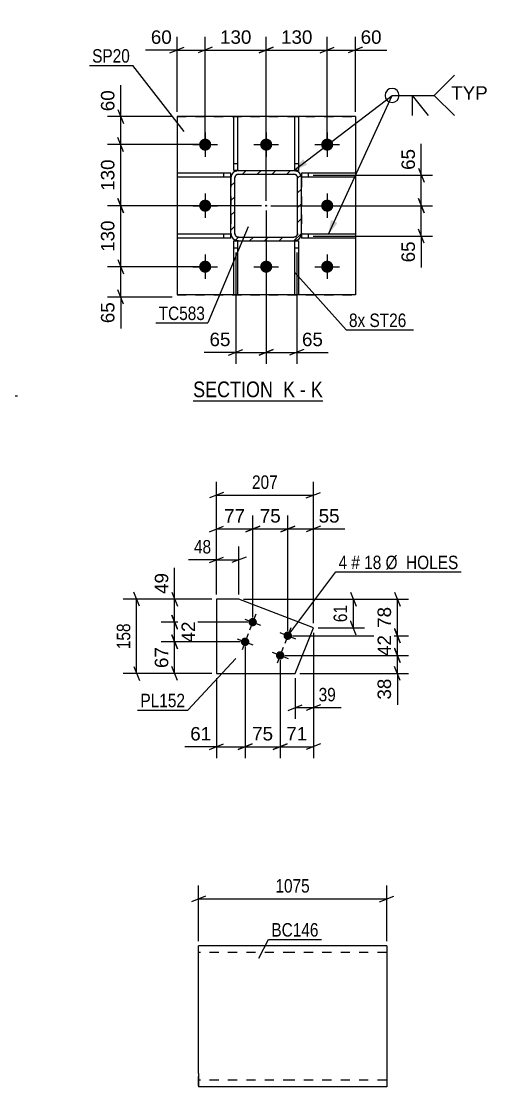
# Model space of a CAD drawing. Header units: millimetres. Extents: x 0 to 841, y 0 to 594.
# Drawn here: x 458.5 to 557.8, y 237.2 to 464.1 of the extents above; entities that cross this region are included whole.
import ezdxf

# ---------------------------------------------------------------- set-up
doc = ezdxf.new("R2010")
doc.units = ezdxf.units.MM
doc.linetypes.add('DXK_LINE_DOT2', pattern=[3.9198, 1.9599, -1.9599])
doc.linetypes.add('DXK_LINE_DOT3', pattern=[5.9187, 2.979, -0.9799, 0.9799, -0.9799])
doc.styles.add('Arial', font='arial.ttf', dxfattribs={"height": 0.2})
doc.styles.add('Arial Narrow', font='ARIALN.TTF', dxfattribs={"height": 0.2})

# ---------------------------------------------------------------- blocks, each defined once
blk = doc.blocks.new('Unknown-284856302-21 - 29189')
at = {"color": 6, "linetype": 'Continuous'}
blk.add_line((495.07, 383.32), (522.72, 383.32), dxfattribs=at)
at = {"color": 0, "linetype": 'Continuous'}
blk.add_wipeout([(513.18, 384.07), (513.18, 387.57), (495.07, 387.57), (495.07, 384.07)], dxfattribs=at)
at = {"color": 7, "linetype": 'Continuous', "style": 'Arial Narrow'}
blk.add_text('SECTION ', height=3.34, dxfattribs=at).set_placement((495.07, 384.07))
at = {"color": 0, "linetype": 'Continuous'}
blk.add_wipeout([(516.79, 384.07), (516.79, 387.57), (514.23, 387.57), (514.23, 384.07)], dxfattribs=at)
blk.add_wipeout([(519.11, 384.07), (519.11, 387.57), (517.84, 387.57), (517.84, 384.07)], dxfattribs=at)
at = {"color": 7, "linetype": 'Continuous', "style": 'Arial Narrow'}
for s, p in [('K', (514.23, 384.07)), ('-', (517.84, 384.07))]:
    blk.add_text(s, height=3.34, dxfattribs=at).set_placement(p)
at = {"color": 0, "linetype": 'Continuous'}
blk.add_wipeout([(522.72, 384.07), (522.72, 387.57), (520.16, 387.57), (520.16, 384.07)], dxfattribs=at)
at = {"color": 7, "linetype": 'Continuous', "style": 'Arial Narrow'}
blk.add_text('K', height=3.34, dxfattribs=at).set_placement((520.16, 384.07))
blk = doc.blocks.new('Part-284856302-29275 - 29189')
at = {"color": 2, "linetype": 'Continuous'}
for p, q in [((529.64, 418.77), (518.14, 418.77)), ((518.14, 418.77), (518.14, 417.97)), ((529.64, 417.97), (518.14, 417.97)), ((529.64, 418.77), (529.64, 417.97))]:
    blk.add_line(p, q, dxfattribs=at)
at = {"color": 7, "linetype": 'DXK_LINE_DOT2'}
blk.add_line((519.64, 417.97), (519.64, 418.77), dxfattribs=at)
blk = doc.blocks.new('Part-284856302-29272 - 29189')
at = {"color": 2, "linetype": 'Continuous'}
for p, q in [((503.74, 405.87), (503.74, 417.37)), ((503.74, 417.37), (504.54, 417.37)), ((504.54, 417.37), (504.54, 405.87)), ((504.54, 405.87), (503.74, 405.87))]:
    blk.add_line(p, q, dxfattribs=at)
at = {"color": 7, "linetype": 'DXK_LINE_DOT2'}
blk.add_line((503.74, 415.87), (504.54, 415.87), dxfattribs=at)
blk = doc.blocks.new('Part-284856302-29224 - 29189')
at = {"color": 2, "linetype": 'Continuous'}
for p, q in [((529.64, 443.87), (491.64, 443.87)), ((491.64, 443.87), (491.64, 405.87)), ((529.64, 443.87), (529.64, 405.87)), ((529.64, 405.87), (491.64, 405.87))]:
    blk.add_line(p, q, dxfattribs=at)
at = {"color": 7, "linetype": 'DXK_LINE_DOT2'}
for p, q in [((491.64, 443.87), (529.64, 443.87)), ((491.64, 405.87), (529.64, 405.87))]:
    blk.add_line(p, q, dxfattribs=at)
blk = doc.blocks.new('Part-284856302-29192 - 29189')
at = {"linetype": 'Continuous'}
h = blk.add_hatch(dxfattribs=at)
h.set_pattern_fill('', scale=0.7, style=0, pattern_type=0)
h.set_pattern_definition([(45, (516.5434, 417.3674), (-1.57154, 1.57154), [])])
h.paths.add_polyline_path([(504.74, 417.37), (516.54, 417.37), (517.16, 417.49), (517.67, 417.84), (518.02, 418.36), (518.14, 418.97), (518.14, 430.77), (518.02, 431.38), (517.67, 431.9), (517.16, 432.25), (516.54, 432.37), (504.74, 432.37), (504.13, 432.25), (503.61, 431.9), (503.27, 431.38), (503.14, 430.77), (503.14, 418.97), (503.27, 418.36), (503.61, 417.84), (504.13, 417.49)])
h.paths.add_polyline_path([(504, 418.66), (503.94, 418.97), (503.94, 430.77), (504, 431.07), (504.18, 431.33), (504.44, 431.51), (504.74, 431.57), (516.54, 431.57), (516.85, 431.51), (517.11, 431.33), (517.28, 431.07), (517.34, 430.77), (517.34, 418.97), (517.28, 418.66), (517.11, 418.4), (516.85, 418.23), (516.54, 418.17), (504.74, 418.17), (504.44, 418.23), (504.18, 418.4)])
blk.add_hatch(color=246, dxfattribs=at).paths.add_polyline_path([(510.64, 424.77, -1), (510.64, 424.97, -1)])
at = {"color": 7, "linetype": 'DXK_LINE_DOT2'}
for p, q in [((503.14, 430.77), (503.27, 431.38)), ((504.13, 432.25), (504.74, 432.37)), ((504.74, 431.57), (504.44, 431.51)), ((504.74, 432.37), (516.54, 432.37)), ((504.74, 431.57), (516.54, 431.57)), ((516.54, 432.37), (517.16, 432.25)), ((516.85, 431.51), (516.54, 431.57)), ((518.02, 431.38), (518.14, 430.77)), ((503.14, 430.77), (503.14, 418.97)), ((504, 431.07), (503.94, 430.77)), ((503.94, 418.97), (503.94, 430.77)), ((517.34, 430.77), (517.28, 431.07)), ((517.34, 418.97), (517.34, 430.77)), ((518.14, 430.77), (518.14, 418.97)), ((503.27, 418.36), (503.14, 418.97)), ((503.94, 418.97), (504, 418.66)), ((504.44, 418.23), (504.74, 418.17)), ((504.74, 418.17), (516.54, 418.17)), ((516.54, 418.17), (516.85, 418.23)), ((517.28, 418.66), (517.34, 418.97)), ((518.14, 418.97), (518.02, 418.36)), ((504.74, 417.37), (504.13, 417.49)), ((504.74, 417.37), (516.54, 417.37)), ((517.16, 417.49), (516.54, 417.37))]:
    blk.add_line(p, q, dxfattribs=at)
at = {"color": 2, "linetype": 'Continuous'}
for p, q in [((503.27, 431.38), (503.14, 430.77)), ((504.74, 432.37), (504.13, 432.25)), ((504.44, 431.51), (504.74, 431.57)), ((504.74, 432.37), (504.74, 432.37)), ((504.74, 432.37), (516.54, 432.37)), ((504.74, 431.57), (504.74, 431.57)), ((504.74, 431.57), (516.54, 431.57)), ((516.54, 432.37), (516.54, 432.37)), ((517.16, 432.25), (516.54, 432.37)), ((516.54, 431.57), (516.54, 431.57)), ((516.54, 431.57), (516.85, 431.51)), ((518.14, 430.77), (518.02, 431.38)), ((503.14, 430.77), (503.14, 430.77)), ((503.14, 418.97), (503.14, 430.77)), ((503.94, 430.77), (504, 431.07)), ((503.94, 430.77), (503.94, 430.77)), ((503.94, 418.97), (503.94, 430.77)), ((517.28, 431.07), (517.34, 430.77)), ((517.34, 430.77), (517.34, 430.77)), ((517.34, 418.97), (517.34, 430.77)), ((518.14, 430.77), (518.14, 430.77)), ((518.14, 418.97), (518.14, 430.77)), ((503.14, 418.97), (503.14, 418.97)), ((503.14, 418.97), (503.27, 418.36)), ((503.94, 418.97), (503.94, 418.97)), ((504, 418.66), (503.94, 418.97)), ((504.74, 418.17), (504.44, 418.23)), ((504.74, 418.17), (504.74, 418.17)), ((504.74, 418.17), (516.54, 418.17)), ((516.85, 418.23), (516.54, 418.17)), ((516.54, 418.17), (516.54, 418.17)), ((517.34, 418.97), (517.28, 418.66)), ((517.34, 418.97), (517.34, 418.97)), ((518.02, 418.36), (518.14, 418.97)), ((518.14, 418.97), (518.14, 418.97)), ((504.13, 417.49), (504.74, 417.37)), ((504.74, 417.37), (504.74, 417.37)), ((504.74, 417.37), (516.54, 417.37)), ((516.54, 417.37), (517.16, 417.49)), ((516.54, 417.37), (516.54, 417.37))]:
    blk.add_line(p, q, dxfattribs=at)
at = {"color": 7, "linetype": 'DXK_LINE_DOT3'}
blk.add_line((510.64, 424.87), (510.64, 424.87), dxfattribs=at)
at = {"color": 246, "linetype": 'DXK_LINE_DOT2'}
blk.add_line((510.64, 424.87), (510.64, 424.87), dxfattribs=at)
at = {"color": 246, "linetype": 'Continuous'}
blk.add_circle((510.64, 424.87), 0.1, dxfattribs=at)
at = {"color": 7, "linetype": 'DXK_LINE_DOT2'}
for centre, radius, start, end in [((504.74, 430.77), 1.6, 112.5, 157.5), ((504.74, 430.77), 0.8, 112.5, 157.5), ((516.54, 430.77), 0.8, 22.5, 67.5), ((516.54, 430.77), 1.6, 22.5, 67.5), ((504.74, 418.97), 1.6, 202.5, 247.5), ((504.74, 418.97), 0.8, 202.5, 247.5), ((516.54, 418.97), 0.8, 292.5, 337.5), ((516.54, 418.97), 1.6, 292.5, 337.5)]:
    blk.add_arc(centre, radius, start, end, dxfattribs=at)
at = {"color": 2, "linetype": 'Continuous'}
for centre, radius, start, end in [((504.74, 430.77), 1.6, 112.5, 157.5), ((504.74, 430.77), 0.8, 112.5, 157.5), ((516.54, 430.77), 0.8, 22.5, 67.5), ((516.54, 430.77), 1.6, 22.5, 67.5), ((504.74, 418.97), 1.6, 202.5, 247.5), ((504.74, 418.97), 0.8, 202.5, 247.5), ((516.54, 418.97), 0.8, 292.5, 337.5), ((516.54, 418.97), 1.6, 292.5, 337.5)]:
    blk.add_arc(centre, radius, start, end, dxfattribs=at)
blk = doc.blocks.new('Part-284856302-29271 - 29189')
at = {"color": 2, "linetype": 'Continuous'}
for p, q in [((516.74, 405.87), (516.74, 417.37)), ((516.74, 417.37), (517.54, 417.37)), ((517.54, 417.37), (517.54, 405.87)), ((517.54, 405.87), (516.74, 405.87))]:
    blk.add_line(p, q, dxfattribs=at)
at = {"color": 7, "linetype": 'DXK_LINE_DOT2'}
blk.add_line((516.74, 415.87), (517.54, 415.87), dxfattribs=at)
blk = doc.blocks.new('Part-284856302-29273 - 29189')
at = {"color": 2, "linetype": 'Continuous'}
for p, q in [((516.74, 432.37), (516.74, 443.87)), ((516.74, 443.87), (517.54, 443.87)), ((517.54, 443.87), (517.54, 432.37)), ((517.54, 432.37), (516.74, 432.37))]:
    blk.add_line(p, q, dxfattribs=at)
at = {"color": 7, "linetype": 'DXK_LINE_DOT2'}
blk.add_line((516.74, 433.87), (517.54, 433.87), dxfattribs=at)
blk = doc.blocks.new('Part-284856302-29274 - 29189')
at = {"color": 2, "linetype": 'Continuous'}
for p, q in [((503.74, 432.37), (503.74, 443.87)), ((503.74, 443.87), (504.54, 443.87)), ((504.54, 443.87), (504.54, 432.37)), ((504.54, 432.37), (503.74, 432.37))]:
    blk.add_line(p, q, dxfattribs=at)
at = {"color": 7, "linetype": 'DXK_LINE_DOT2'}
blk.add_line((503.74, 433.87), (504.54, 433.87), dxfattribs=at)
blk = doc.blocks.new('Part-284856302-29276 - 29189')
at = {"color": 2, "linetype": 'Continuous'}
for p, q in [((529.64, 431.77), (518.14, 431.77)), ((518.14, 431.77), (518.14, 430.97)), ((529.64, 431.77), (529.64, 430.97)), ((529.64, 430.97), (518.14, 430.97))]:
    blk.add_line(p, q, dxfattribs=at)
at = {"color": 7, "linetype": 'DXK_LINE_DOT2'}
blk.add_line((519.64, 430.97), (519.64, 431.77), dxfattribs=at)
blk = doc.blocks.new('Part-284856302-29277 - 29189')
at = {"color": 2, "linetype": 'Continuous'}
for p, q in [((503.14, 418.77), (491.64, 418.77)), ((491.64, 418.77), (491.64, 417.97)), ((503.14, 417.97), (491.64, 417.97)), ((503.14, 417.97), (503.14, 418.77))]:
    blk.add_line(p, q, dxfattribs=at)
at = {"color": 7, "linetype": 'DXK_LINE_DOT2'}
blk.add_line((501.64, 417.97), (501.64, 418.77), dxfattribs=at)
blk = doc.blocks.new('Part-284856302-29278 - 29189')
at = {"color": 2, "linetype": 'Continuous'}
for p, q in [((503.14, 431.77), (491.64, 431.77)), ((491.64, 431.77), (491.64, 430.97)), ((503.14, 430.97), (503.14, 431.77)), ((503.14, 430.97), (491.64, 430.97))]:
    blk.add_line(p, q, dxfattribs=at)
at = {"color": 7, "linetype": 'DXK_LINE_DOT2'}
blk.add_line((501.64, 430.97), (501.64, 431.77), dxfattribs=at)
blk = doc.blocks.new('Bolt-284856302-29301 - 29189')
at = {"linetype": 'Continuous'}
for points in [[(498.94, 437.87, -1), (496.34, 437.87, -1)], [(511.94, 437.87, -1), (509.34, 437.87, -1)], [(524.94, 437.87, -1), (522.34, 437.87, -1)], [(498.94, 424.87, -1), (496.34, 424.87, -1)], [(524.94, 424.87, -1), (522.34, 424.87, -1)], [(498.94, 411.87, -1), (496.34, 411.87, -1)], [(511.94, 411.87, -1), (509.34, 411.87, -1)], [(524.94, 411.87, -1), (522.34, 411.87, -1)]]:
    blk.add_hatch(color=1, dxfattribs=at).paths.add_polyline_path(points)
at = {"color": 1, "linetype": 'Continuous'}
for p, q in [((497.64, 440.47), (497.64, 435.27)), ((510.64, 440.47), (510.64, 435.27)), ((523.64, 440.47), (523.64, 435.27)), ((495.04, 437.87), (500.24, 437.87)), ((508.04, 437.87), (513.24, 437.87)), ((521.04, 437.87), (526.24, 437.87)), ((497.64, 427.47), (497.64, 422.27)), ((523.64, 427.47), (523.64, 422.27)), ((495.04, 424.87), (500.24, 424.87)), ((521.04, 424.87), (526.24, 424.87)), ((497.64, 414.47), (497.64, 409.27)), ((510.64, 414.47), (510.64, 409.27)), ((523.64, 414.47), (523.64, 409.27)), ((495.04, 411.87), (500.24, 411.87)), ((508.04, 411.87), (513.24, 411.87)), ((521.04, 411.87), (526.24, 411.87))]:
    blk.add_line(p, q, dxfattribs=at)
blk = doc.blocks.new('Part-284856302-32593 - 32592')
at = {"color": 2, "linetype": 'Continuous'}
for p, q in [((516.22, 267.2), (496.22, 267.2)), ((496.22, 240), (496.22, 267.2)), ((536.32, 267.2), (516.32, 267.2)), ((536.32, 267.2), (536.32, 237.2)), ((496.22, 240), (496.22, 237.2)), ((516.22, 237.2), (496.22, 237.2)), ((536.32, 237.2), (516.32, 237.2))]:
    blk.add_line(p, q, dxfattribs=at)
at = {"color": 7, "linetype": 'DXK_LINE_DOT2'}
for p, q in [((516.22, 265.8), (496.22, 265.8)), ((536.32, 265.8), (516.32, 265.8)), ((496.22, 237.41), (496.22, 240)), ((516.22, 238.6), (496.22, 238.6)), ((536.32, 238.6), (516.32, 238.6))]:
    blk.add_line(p, q, dxfattribs=at)
blk = doc.blocks.new('Part-284856302-32731 - 32730')
at = {"color": 2, "linetype": 'Continuous'}
for p, q in [((500.03, 341.05), (500.03, 325.24)), ((504.84, 341.05), (500.03, 341.05)), ((520.69, 334.91), (504.84, 341.05)), ((516.8, 325.24), (520.69, 334.91)), ((500.03, 325.24), (516.8, 325.24))]:
    blk.add_line(p, q, dxfattribs=at)
blk = doc.blocks.new('Bolt-284856302-32732 - 32730')
at = {"linetype": 'Continuous'}
for points in [[(508.61, 335.84, -1), (506.93, 336.48, -1)], [(516.07, 332.95, -1), (514.39, 333.6, -1)], [(506.99, 331.64, -1), (505.31, 332.29, -1)], [(514.45, 328.75, -1), (512.77, 329.4, -1)]]:
    blk.add_hatch(color=1, dxfattribs=at).paths.add_polyline_path(points)
at = {"color": 1, "linetype": 'Continuous'}
for p, q in [((506.09, 336.81), (509.45, 335.51)), ((508.42, 337.84), (507.12, 334.48)), ((506.8, 333.64), (505.5, 330.28)), ((513.55, 333.92), (516.91, 332.62)), ((515.88, 334.95), (514.58, 331.59)), ((504.47, 332.61), (507.83, 331.31)), ((511.93, 329.73), (515.29, 328.43)), ((514.26, 330.76), (512.96, 327.4))]:
    blk.add_line(p, q, dxfattribs=at)
blk = doc.blocks.new('StraightDimension-284856302-28335 - 24076')
at = {"color": 7, "linetype": 'Continuous'}
for p, q in [((397.11, 488.23), (459.9, 488.23)), ((448.08, 486.73), (446.88, 489.73)), ((447.48, 384.37), (447.48, 488.23)), ((446.88, 385.87), (448.08, 382.87)), ((411.21, 384.37), (457.68, 384.37))]:
    blk.add_line(p, q, dxfattribs=at)
at = {"color": 0, "linetype": 'Continuous'}
blk.add_wipeout([(460.5, 488.83), (460.5, 493.03), (448.18, 493.03), (448.18, 488.83)], dxfattribs=at)
at = {"color": 0}
blk.add_wipeout([(446.73, 441.35), (442.53, 441.35), (442.53, 431.26), (446.73, 431.26)], dxfattribs=at)
at = {"color": 3, "linetype": 'Continuous', "style": 'Arial'}
blk.add_text('12565', height=2.865, dxfattribs=at).set_placement((448.78, 489.43))
at = {"color": 3, "style": 'Arial'}
blk.add_text('3223', height=2.865, rotation=90.0002, dxfattribs=at).set_placement((446.13, 431.86))
blk = doc.blocks.new('StraightDimension-284856302-32070 - 29189')
at = {"color": 7, "linetype": 'Continuous'}
for p, q in [((510.64, 423.87), (510.64, 391.2)), ((504.14, 414.87), (504.14, 391.2)), ((502.64, 393), (505.64, 394.2)), ((504.14, 393.6), (510.64, 393.6)), ((512.14, 394.2), (509.14, 393))]:
    blk.add_line(p, q, dxfattribs=at)
at = {"color": 0}
blk.add_wipeout([(503.62, 394.35), (503.62, 398.55), (497.97, 398.55), (497.97, 394.35)], dxfattribs=at)
at = {"color": 7, "linetype": 'Continuous'}
blk.add_line((504.14, 393.6), (497.45, 393.6), dxfattribs=at)
blk.add_line((504.14, 393.6), (497.45, 393.6), dxfattribs=at)
at = {"color": 3, "style": 'Arial'}
blk.add_text('65', height=2.865, dxfattribs=at).set_placement((498.57, 394.95))
blk = doc.blocks.new('StraightDimension-284856302-31983 - 29189')
at = {"color": 7, "linetype": 'Continuous'}
for p, q in [((510.64, 425.87), (510.64, 460.85)), ((523.64, 438.87), (523.64, 460.85)), ((512.14, 458.6), (509.14, 457.4)), ((522.14, 457.4), (525.14, 458.6)), ((510.64, 458), (523.64, 458))]:
    blk.add_line(p, q, dxfattribs=at)
at = {"color": 0}
blk.add_wipeout([(521.08, 458.75), (521.08, 462.95), (513.21, 462.95), (513.21, 458.75)], dxfattribs=at)
at = {"color": 3, "style": 'Arial'}
blk.add_text('130', height=2.865, dxfattribs=at).set_placement((513.81, 459.35))
blk = doc.blocks.new('StraightDimension-284856302-32042 - 29189')
at = {"color": 7, "linetype": 'Continuous'}
for p, q in [((479.05, 413.37), (480.25, 410.37)), ((496.64, 411.87), (476.8, 411.87)), ((479.65, 405.41), (479.65, 411.87)), ((480.25, 403.91), (479.05, 406.91)), ((490.64, 405.41), (476.8, 405.41))]:
    blk.add_line(p, q, dxfattribs=at)
at = {"color": 0}
blk.add_wipeout([(478.9, 404.88), (474.7, 404.88), (474.7, 399.24), (478.9, 399.24)], dxfattribs=at)
at = {"color": 7, "linetype": 'Continuous'}
blk.add_line((479.65, 405.41), (479.65, 398.71), dxfattribs=at)
blk.add_line((479.65, 405.41), (479.65, 398.71), dxfattribs=at)
at = {"color": 3, "style": 'Arial'}
blk.add_text('65', height=2.865, rotation=90.0002, dxfattribs=at).set_placement((478.3, 399.84))
blk = doc.blocks.new('StraightDimension-284856302-31985 - 29189')
at = {"color": 7, "linetype": 'Continuous'}
for p, q in [((491.64, 444.87), (491.64, 460.85)), ((497.64, 438.87), (497.64, 460.85)), ((490.14, 457.4), (493.14, 458.6)), ((499.14, 458.6), (496.14, 457.4)), ((491.64, 458), (497.64, 458))]:
    blk.add_line(p, q, dxfattribs=at)
at = {"color": 0}
blk.add_wipeout([(491.12, 458.75), (491.12, 462.95), (485.47, 462.95), (485.47, 458.75)], dxfattribs=at)
at = {"color": 7, "linetype": 'Continuous'}
blk.add_line((491.64, 458), (484.95, 458), dxfattribs=at)
blk.add_line((491.64, 458), (484.95, 458), dxfattribs=at)
at = {"color": 3, "style": 'Arial'}
blk.add_text('60', height=2.865, dxfattribs=at).set_placement((486.07, 459.35))
blk = doc.blocks.new('StraightDimension-284856302-31984 - 29189')
at = {"color": 7, "linetype": 'Continuous'}
for p, q in [((497.64, 438.87), (497.64, 460.85)), ((510.64, 425.87), (510.64, 460.85)), ((499.14, 458.6), (496.14, 457.4)), ((509.14, 457.4), (512.14, 458.6)), ((497.64, 458), (510.64, 458))]:
    blk.add_line(p, q, dxfattribs=at)
at = {"color": 0}
blk.add_wipeout([(508.08, 458.75), (508.08, 462.95), (500.21, 462.95), (500.21, 458.75)], dxfattribs=at)
at = {"color": 3, "style": 'Arial'}
blk.add_text('130', height=2.865, dxfattribs=at).set_placement((500.81, 459.35))
blk = doc.blocks.new('StraightDimension-284856302-32069 - 29189')
at = {"color": 7, "linetype": 'Continuous'}
for p, q in [((510.64, 423.87), (510.64, 391.2)), ((517.14, 414.87), (517.14, 391.2)), ((509.14, 393), (512.14, 394.2)), ((510.64, 393.6), (517.14, 393.6)), ((518.64, 394.2), (515.64, 393))]:
    blk.add_line(p, q, dxfattribs=at)
at = {"color": 0}
blk.add_wipeout([(523.31, 394.35), (523.31, 398.55), (517.67, 398.55), (517.67, 394.35)], dxfattribs=at)
at = {"color": 7, "linetype": 'Continuous'}
blk.add_line((517.14, 393.6), (523.84, 393.6), dxfattribs=at)
blk.add_line((517.14, 393.6), (523.84, 393.6), dxfattribs=at)
at = {"color": 3, "style": 'Arial'}
blk.add_text('65', height=2.865, dxfattribs=at).set_placement((518.27, 394.95))
blk = doc.blocks.new('StraightDimension-284856302-31982 - 29189')
at = {"color": 7, "linetype": 'Continuous'}
for p, q in [((523.64, 438.87), (523.64, 460.85)), ((529.64, 444.87), (529.64, 460.85)), ((522.14, 457.4), (525.14, 458.6)), ((531.14, 458.6), (528.14, 457.4)), ((523.64, 458), (529.64, 458))]:
    blk.add_line(p, q, dxfattribs=at)
at = {"color": 0}
blk.add_wipeout([(535.82, 458.75), (535.82, 462.95), (530.17, 462.95), (530.17, 458.75)], dxfattribs=at)
at = {"color": 7, "linetype": 'Continuous'}
blk.add_line((529.64, 458), (536.34, 458), dxfattribs=at)
blk.add_line((529.64, 458), (536.34, 458), dxfattribs=at)
at = {"color": 3, "style": 'Arial'}
blk.add_text('60', height=2.865, dxfattribs=at).set_placement((530.77, 459.35))
blk = doc.blocks.new('StraightDimension-284856302-32039 - 29189')
at = {"color": 7, "linetype": 'Continuous'}
for p, q in [((479.05, 445.37), (480.25, 442.37)), ((490.64, 443.87), (476.8, 443.87)), ((479.65, 437.87), (479.65, 443.87)), ((480.25, 436.37), (479.05, 439.37)), ((496.64, 437.87), (476.8, 437.87))]:
    blk.add_line(p, q, dxfattribs=at)
at = {"color": 0}
blk.add_wipeout([(478.9, 450.04), (474.7, 450.04), (474.7, 444.39), (478.9, 444.39)], dxfattribs=at)
at = {"color": 7, "linetype": 'Continuous'}
blk.add_line((479.65, 443.87), (479.65, 450.56), dxfattribs=at)
blk.add_line((479.65, 443.87), (479.65, 450.56), dxfattribs=at)
at = {"color": 3, "style": 'Arial'}
blk.add_text('60', height=2.865, rotation=90.0002, dxfattribs=at).set_placement((478.3, 444.99))
blk = doc.blocks.new('StraightDimension-284856302-32040 - 29189')
at = {"color": 7, "linetype": 'Continuous'}
for p, q in [((480.25, 436.37), (479.05, 439.37)), ((496.64, 437.87), (476.8, 437.87)), ((479.65, 424.87), (479.65, 437.87)), ((509.64, 424.87), (476.8, 424.87)), ((479.05, 426.37), (480.25, 423.37))]:
    blk.add_line(p, q, dxfattribs=at)
at = {"color": 0}
blk.add_wipeout([(478.9, 435.3), (474.7, 435.3), (474.7, 427.43), (478.9, 427.43)], dxfattribs=at)
at = {"color": 3, "style": 'Arial'}
blk.add_text('130', height=2.865, rotation=90.0002, dxfattribs=at).set_placement((478.3, 428.03))
blk = doc.blocks.new('StraightDimension-284856302-32041 - 29189')
at = {"color": 7, "linetype": 'Continuous'}
for p, q in [((509.64, 424.87), (476.8, 424.87)), ((480.25, 423.37), (479.05, 426.37)), ((479.65, 411.87), (479.65, 424.87)), ((479.05, 413.37), (480.25, 410.37)), ((496.64, 411.87), (476.8, 411.87))]:
    blk.add_line(p, q, dxfattribs=at)
at = {"color": 0}
blk.add_wipeout([(478.9, 422.3), (474.7, 422.3), (474.7, 414.43), (478.9, 414.43)], dxfattribs=at)
at = {"color": 3, "style": 'Arial'}
blk.add_text('130', height=2.865, rotation=90.0002, dxfattribs=at).set_placement((478.3, 415.03))
blk = doc.blocks.new('StraightDimension-284856302-32084 - 29189')
at = {"color": 7, "linetype": 'Continuous'}
for p, q in [((520.64, 431.37), (546.08, 431.37)), ((543.08, 432.87), (544.28, 429.87)), ((543.68, 424.87), (543.68, 431.37)), ((511.64, 424.87), (546.08, 424.87)), ((544.28, 423.37), (543.08, 426.37))]:
    blk.add_line(p, q, dxfattribs=at)
at = {"color": 0}
blk.add_wipeout([(542.93, 437.54), (538.73, 437.54), (538.73, 431.89), (542.93, 431.89)], dxfattribs=at)
at = {"color": 7, "linetype": 'Continuous'}
blk.add_line((543.68, 431.37), (543.68, 438.06), dxfattribs=at)
blk.add_line((543.68, 431.37), (543.68, 438.06), dxfattribs=at)
at = {"color": 3, "style": 'Arial'}
blk.add_text('65', height=2.865, rotation=90.0002, dxfattribs=at).set_placement((542.33, 432.49))
blk = doc.blocks.new('StraightDimension-284856302-32085 - 29189')
at = {"color": 7, "linetype": 'Continuous'}
for p, q in [((511.64, 424.87), (546.08, 424.87)), ((543.08, 426.37), (544.28, 423.37)), ((543.68, 418.37), (543.68, 424.87)), ((544.28, 416.87), (543.08, 419.87)), ((520.64, 418.37), (546.08, 418.37))]:
    blk.add_line(p, q, dxfattribs=at)
at = {"color": 0}
blk.add_wipeout([(542.93, 417.84), (538.73, 417.84), (538.73, 412.2), (542.93, 412.2)], dxfattribs=at)
at = {"color": 7, "linetype": 'Continuous'}
blk.add_line((543.68, 418.37), (543.68, 411.67), dxfattribs=at)
blk.add_line((543.68, 418.37), (543.68, 411.67), dxfattribs=at)
at = {"color": 3, "style": 'Arial'}
blk.add_text('65', height=2.865, rotation=90.0002, dxfattribs=at).set_placement((542.33, 412.8))
blk = doc.blocks.new('StraightDimension-284856302-32925 - 32592')
at = {"color": 7, "linetype": 'Continuous'}
for p, q in [((496.22, 268.2), (496.22, 280.05)), ((536.32, 268.2), (536.32, 280.05)), ((497.72, 277.8), (494.72, 276.6)), ((496.22, 277.2), (536.32, 277.2)), ((534.82, 276.6), (537.82, 277.8))]:
    blk.add_line(p, q, dxfattribs=at)
at = {"color": 0}
blk.add_wipeout([(520.52, 277.95), (520.52, 282.15), (512.01, 282.15), (512.01, 277.95)], dxfattribs=at)
at = {"color": 3, "style": 'Arial Narrow'}
blk.add_text('1075', height=2.863, dxfattribs=at).set_placement((512.61, 278.55))
blk = doc.blocks.new('StraightDimension-284856302-33170 - 32730')
at = {"color": 7, "linetype": 'Continuous'}
for p, q in [((500.03, 342.05), (500.03, 352.28)), ((504.84, 342.05), (504.84, 352.28)), ((498.53, 348.83), (501.53, 350.03)), ((506.34, 350.03), (503.34, 348.83)), ((500.03, 349.43), (504.84, 349.43))]:
    blk.add_line(p, q, dxfattribs=at)
at = {"color": 0}
blk.add_wipeout([(499.5, 350.18), (499.5, 354.38), (494.65, 354.38), (494.65, 350.18)], dxfattribs=at)
at = {"color": 7, "linetype": 'Continuous'}
blk.add_line((500.03, 349.43), (494.12, 349.43), dxfattribs=at)
blk.add_line((500.03, 349.43), (494.12, 349.43), dxfattribs=at)
at = {"color": 3, "style": 'Arial Narrow'}
blk.add_text('48', height=2.863, dxfattribs=at).set_placement((495.25, 350.78))
blk = doc.blocks.new('StraightDimension-284856302-33222 - 32730')
at = {"color": 7, "linetype": 'Continuous'}
for p, q in [((500.03, 342.05), (500.03, 366.05)), ((520.69, 335.91), (520.69, 366.05)), ((501.53, 363.8), (498.53, 362.6)), ((500.03, 363.2), (520.69, 363.2)), ((519.19, 362.6), (522.19, 363.8))]:
    blk.add_line(p, q, dxfattribs=at)
at = {"color": 0}
blk.add_wipeout([(513.7, 363.95), (513.7, 368.15), (507.02, 368.15), (507.02, 363.95)], dxfattribs=at)
at = {"color": 3, "style": 'Arial Narrow'}
blk.add_text('207', height=2.863, dxfattribs=at).set_placement((507.62, 364.55))
blk = doc.blocks.new('StraightDimension-284856302-33158 - 32730')
at = {"color": 7, "linetype": 'Continuous'}
for p, q in [((505.84, 341.05), (531.62, 341.05)), ((528.62, 342.55), (529.82, 339.55)), ((529.22, 334.91), (529.22, 341.05)), ((529.82, 333.41), (528.62, 336.41)), ((521.69, 334.91), (531.62, 334.91))]:
    blk.add_line(p, q, dxfattribs=at)
at = {"color": 0}
blk.add_wipeout([(528.47, 340.41), (524.27, 340.41), (524.27, 335.55), (528.47, 335.55)], dxfattribs=at)
at = {"color": 3, "style": 'Arial Narrow'}
blk.add_text('61', height=2.863, rotation=90.0002, dxfattribs=at).set_placement((527.87, 336.15))
blk = doc.blocks.new('StraightDimension-284856302-33165 - 32730')
at = {"color": 7, "linetype": 'Continuous'}
for p, q in [((499.03, 341.05), (480.17, 341.05)), ((483.62, 339.55), (482.42, 342.55)), ((483.02, 325.24), (483.02, 341.05)), ((499.03, 325.24), (480.17, 325.24)), ((482.42, 326.74), (483.62, 323.74))]:
    blk.add_line(p, q, dxfattribs=at)
at = {"color": 0}
blk.add_wipeout([(482.27, 336.48), (478.07, 336.48), (478.07, 329.8), (482.27, 329.8)], dxfattribs=at)
at = {"color": 3, "style": 'Arial Narrow'}
blk.add_text('158', height=2.863, rotation=90.0002, dxfattribs=at).set_placement((481.67, 330.4))
blk = doc.blocks.new('StraightDimension-284856302-33175 - 32730')
at = {"color": 7, "linetype": 'Continuous'}
for p, q in [((520.69, 333.91), (520.69, 315.54)), ((516.8, 324.24), (516.8, 315.54)), ((515.3, 317.34), (518.3, 318.54)), ((516.8, 317.94), (520.69, 317.94)), ((522.19, 318.54), (519.19, 317.34))]:
    blk.add_line(p, q, dxfattribs=at)
at = {"color": 0}
blk.add_wipeout([(526.07, 318.69), (526.07, 322.89), (521.22, 322.89), (521.22, 318.69)], dxfattribs=at)
at = {"color": 7, "linetype": 'Continuous'}
blk.add_line((520.69, 317.94), (526.6, 317.94), dxfattribs=at)
blk.add_line((520.69, 317.94), (526.6, 317.94), dxfattribs=at)
at = {"color": 3, "style": 'Arial Narrow'}
blk.add_text('39', height=2.863, dxfattribs=at).set_placement((521.82, 319.29))
blk = doc.blocks.new('StraightDimension-284856302-34515 - 32730')
at = {"color": 7, "linetype": 'Continuous'}
for p, q in [((515.23, 334.27), (515.23, 358.87)), ((520.69, 335.91), (520.69, 358.87)), ((513.73, 355.42), (516.73, 356.62)), ((522.19, 356.62), (519.19, 355.42)), ((515.23, 356.02), (520.69, 356.02))]:
    blk.add_line(p, q, dxfattribs=at)
at = {"color": 0}
blk.add_wipeout([(526.86, 356.77), (526.86, 360.97), (521.22, 360.97), (521.22, 356.77)], dxfattribs=at)
at = {"color": 7, "linetype": 'Continuous'}
blk.add_line((520.69, 356.02), (527.39, 356.02), dxfattribs=at)
blk.add_line((520.69, 356.02), (527.39, 356.02), dxfattribs=at)
at = {"color": 3, "style": 'Arial'}
blk.add_text('55', height=2.865, dxfattribs=at).set_placement((521.82, 357.37))
blk = doc.blocks.new('StraightDimension-284856302-34516 - 32730')
at = {"color": 7, "linetype": 'Continuous'}
for p, q in [((507.77, 337.16), (507.77, 358.87)), ((515.23, 334.27), (515.23, 358.87)), ((506.27, 355.42), (509.27, 356.62)), ((516.73, 356.62), (513.73, 355.42)), ((507.77, 356.02), (515.23, 356.02))]:
    blk.add_line(p, q, dxfattribs=at)
at = {"color": 0}
blk.add_wipeout([(514.32, 356.77), (514.32, 360.97), (508.68, 360.97), (508.68, 356.77)], dxfattribs=at)
at = {"color": 3, "style": 'Arial'}
blk.add_text('75', height=2.865, dxfattribs=at).set_placement((509.28, 357.37))
blk = doc.blocks.new('StraightDimension-284856302-34517 - 32730')
at = {"color": 7, "linetype": 'Continuous'}
for p, q in [((500.03, 342.05), (500.03, 358.87)), ((507.77, 337.16), (507.77, 358.87)), ((498.53, 355.42), (501.53, 356.62)), ((509.27, 356.62), (506.27, 355.42)), ((500.03, 356.02), (507.77, 356.02))]:
    blk.add_line(p, q, dxfattribs=at)
at = {"color": 0}
blk.add_wipeout([(506.72, 356.77), (506.72, 360.97), (501.08, 360.97), (501.08, 356.77)], dxfattribs=at)
at = {"color": 3, "style": 'Arial'}
blk.add_text('77', height=2.865, dxfattribs=at).set_placement((501.68, 357.37))
blk = doc.blocks.new('StraightDimension-284856302-34538 - 32730')
at = {"color": 7, "linetype": 'Continuous'}
for p, q in [((499.03, 341.05), (488.27, 341.05)), ((490.52, 342.55), (491.72, 339.55)), ((491.12, 336.16), (491.12, 341.05)), ((506.77, 336.16), (488.27, 336.16)), ((491.72, 334.66), (490.52, 337.66))]:
    blk.add_line(p, q, dxfattribs=at)
at = {"color": 0}
blk.add_wipeout([(490.37, 347.22), (486.17, 347.22), (486.17, 341.57), (490.37, 341.57)], dxfattribs=at)
at = {"color": 7, "linetype": 'Continuous'}
blk.add_line((491.12, 341.05), (491.12, 347.75), dxfattribs=at)
blk.add_line((491.12, 341.05), (491.12, 347.75), dxfattribs=at)
at = {"color": 3, "style": 'Arial'}
blk.add_text('49', height=2.865, rotation=90.0002, dxfattribs=at).set_placement((489.77, 342.17))
blk = doc.blocks.new('StraightDimension-284856302-34539 - 32730')
at = {"color": 7, "linetype": 'Continuous'}
for p, q in [((506.77, 336.16), (488.72, 336.16)), ((490.52, 337.66), (491.72, 334.66)), ((491.12, 331.96), (491.12, 336.16)), ((505.15, 331.96), (488.72, 331.96)), ((491.72, 330.46), (490.52, 333.46))]:
    blk.add_line(p, q, dxfattribs=at)
at = {"color": 0}
blk.add_wipeout([(496.07, 336.89), (491.87, 336.89), (491.87, 331.24), (496.07, 331.24)], dxfattribs=at)
at = {"color": 3, "style": 'Arial'}
blk.add_text('42', height=2.865, rotation=90.0002, dxfattribs=at).set_placement((495.47, 331.84))
blk = doc.blocks.new('StraightDimension-284856302-34540 - 32730')
at = {"color": 7, "linetype": 'Continuous'}
for p, q in [((505.15, 331.96), (488.27, 331.96)), ((490.52, 333.46), (491.72, 330.46)), ((491.12, 325.24), (491.12, 331.96)), ((499.03, 325.24), (488.27, 325.24)), ((491.72, 323.74), (490.52, 326.74))]:
    blk.add_line(p, q, dxfattribs=at)
at = {"color": 0}
blk.add_wipeout([(490.37, 331.42), (486.17, 331.42), (486.17, 325.78), (490.37, 325.78)], dxfattribs=at)
at = {"color": 3, "style": 'Arial'}
blk.add_text('67', height=2.865, rotation=90.0002, dxfattribs=at).set_placement((489.77, 326.38))
blk = doc.blocks.new('StraightDimension-284856302-34559 - 32730')
at = {"color": 7, "linetype": 'Continuous'}
for p, q in [((520.69, 333.91), (520.69, 307.2)), ((513.61, 328.08), (513.61, 307.2)), ((512.11, 309), (515.11, 310.2)), ((513.61, 309.6), (520.69, 309.6)), ((522.19, 310.2), (519.19, 309))]:
    blk.add_line(p, q, dxfattribs=at)
at = {"color": 0}
blk.add_wipeout([(519.97, 310.35), (519.97, 314.55), (514.33, 314.55), (514.33, 310.35)], dxfattribs=at)
at = {"color": 3, "style": 'Arial'}
blk.add_text('71', height=2.865, dxfattribs=at).set_placement((514.93, 310.95))
blk = doc.blocks.new('StraightDimension-284856302-34560 - 32730')
at = {"color": 7, "linetype": 'Continuous'}
for p, q in [((506.15, 330.96), (506.15, 307.2)), ((513.61, 328.08), (513.61, 307.2)), ((504.65, 309), (507.65, 310.2)), ((506.15, 309.6), (513.61, 309.6)), ((515.11, 310.2), (512.11, 309))]:
    blk.add_line(p, q, dxfattribs=at)
at = {"color": 0}
blk.add_wipeout([(512.7, 310.35), (512.7, 314.55), (507.05, 314.55), (507.05, 310.35)], dxfattribs=at)
at = {"color": 3, "style": 'Arial'}
blk.add_text('75', height=2.865, dxfattribs=at).set_placement((507.65, 310.95))
blk = doc.blocks.new('StraightDimension-284856302-34561 - 32730')
at = {"color": 7, "linetype": 'Continuous'}
for p, q in [((506.15, 330.96), (506.15, 307.2)), ((500.03, 324.24), (500.03, 307.2)), ((498.53, 309), (501.53, 310.2)), ((500.03, 309.6), (506.15, 309.6)), ((507.65, 310.2), (504.65, 309))]:
    blk.add_line(p, q, dxfattribs=at)
at = {"color": 0}
blk.add_wipeout([(499.5, 310.35), (499.5, 314.55), (493.86, 314.55), (493.86, 310.35)], dxfattribs=at)
at = {"color": 7, "linetype": 'Continuous'}
blk.add_line((500.03, 309.6), (493.33, 309.6), dxfattribs=at)
blk.add_line((500.03, 309.6), (493.33, 309.6), dxfattribs=at)
at = {"color": 3, "style": 'Arial'}
blk.add_text('61', height=2.865, dxfattribs=at).set_placement((494.46, 310.95))
blk = doc.blocks.new('StraightDimension-284856302-34583 - 32730')
at = {"color": 7, "linetype": 'Continuous'}
for p, q in [((505.84, 341.05), (540.99, 341.05)), ((537.99, 342.55), (539.19, 339.55)), ((538.59, 333.27), (538.59, 341.05)), ((539.19, 331.77), (537.99, 334.77)), ((516.23, 333.27), (540.99, 333.27))]:
    blk.add_line(p, q, dxfattribs=at)
at = {"color": 0}
blk.add_wipeout([(537.84, 339.98), (533.64, 339.98), (533.64, 334.34), (537.84, 334.34)], dxfattribs=at)
at = {"color": 3, "style": 'Arial'}
blk.add_text('78', height=2.865, rotation=90.0002, dxfattribs=at).set_placement((537.24, 334.94))
blk = doc.blocks.new('StraightDimension-284856302-34584 - 32730')
at = {"color": 7, "linetype": 'Continuous'}
for p, q in [((537.99, 334.77), (539.19, 331.77)), ((516.23, 333.27), (540.99, 333.27)), ((538.59, 329.08), (538.59, 333.27)), ((514.61, 329.08), (540.99, 329.08)), ((539.19, 327.58), (537.99, 330.58))]:
    blk.add_line(p, q, dxfattribs=at)
at = {"color": 0}
blk.add_wipeout([(537.84, 334), (533.64, 334), (533.64, 328.35), (537.84, 328.35)], dxfattribs=at)
at = {"color": 3, "style": 'Arial'}
blk.add_text('42', height=2.865, rotation=90.0002, dxfattribs=at).set_placement((537.24, 328.95))
blk = doc.blocks.new('StraightDimension-284856302-34585 - 32730')
at = {"color": 7, "linetype": 'Continuous'}
for p, q in [((514.61, 329.08), (540.99, 329.08)), ((537.99, 330.58), (539.19, 327.58)), ((538.59, 325.24), (538.59, 329.08)), ((517.8, 325.24), (540.99, 325.24)), ((539.19, 323.74), (537.99, 326.74))]:
    blk.add_line(p, q, dxfattribs=at)
at = {"color": 0}
blk.add_wipeout([(537.84, 324.71), (533.64, 324.71), (533.64, 319.06), (537.84, 319.06)], dxfattribs=at)
at = {"color": 7, "linetype": 'Continuous'}
blk.add_line((538.59, 325.24), (538.59, 318.54), dxfattribs=at)
blk.add_line((538.59, 325.24), (538.59, 318.54), dxfattribs=at)
at = {"color": 3, "style": 'Arial'}
blk.add_text('38', height=2.865, rotation=90.0002, dxfattribs=at).set_placement((537.24, 319.66))
blk = doc.blocks.new('MarkSet-284856302-31839 - 29189')
at = {"color": 0}
blk.add_wipeout([(531.75, 399.02), (531.75, 402.02), (528.28, 402.02), (528.28, 399.02)], dxfattribs=at)
blk.add_wipeout([(531.75, 399.02), (531.75, 402.02), (528.28, 402.02), (528.28, 399.02)], dxfattribs=at)
at = {"color": 30, "linetype": 'Continuous'}
blk.add_line((516.74, 410.6), (527.68, 398.42), dxfattribs=at)
at = {"color": 0}
blk.add_wipeout([(540.51, 399.02), (540.51, 402.02), (532.65, 402.02), (532.65, 399.02)], dxfattribs=at)
blk.add_wipeout([(540.51, 399.02), (540.51, 402.02), (532.65, 402.02), (532.65, 399.02)], dxfattribs=at)
at = {"color": 30, "linetype": 'Continuous'}
blk.add_line((527.68, 398.42), (542.01, 398.42), dxfattribs=at)
at = {"color": 3, "style": 'Arial Narrow'}
for s, p in [('8x', (528.28, 399.02)), ('ST26', (532.65, 399.02))]:
    blk.add_text(s, height=2.863, dxfattribs=at).set_placement(p)
blk = doc.blocks.new('Mark-284856302-32098 - 29189')
at = {"color": 0}
blk.add_wipeout([(497.59, 400.51), (497.59, 403.51), (487.73, 403.51), (487.73, 400.51)], dxfattribs=at)
blk.add_wipeout([(497.59, 400.51), (497.59, 403.51), (487.73, 403.51), (487.73, 400.51)], dxfattribs=at)
at = {"color": 30, "linetype": 'Continuous'}
for p in [(506.81, 420.33), (487.13, 399.91)]:
    blk.add_line(p, (498.19, 399.91), dxfattribs=at)
at = {"color": 3, "style": 'Arial Narrow'}
blk.add_text('TC583', height=2.863, dxfattribs=at).set_placement((487.73, 400.51))
blk = doc.blocks.new('Mark-284856302-32108 - 29189')
at = {"color": 0}
blk.add_wipeout([(481.6, 455.34), (481.6, 458.34), (473.56, 458.34), (473.56, 455.34)], dxfattribs=at)
blk.add_wipeout([(481.6, 455.34), (481.6, 458.34), (473.56, 458.34), (473.56, 455.34)], dxfattribs=at)
at = {"color": 30, "linetype": 'Continuous'}
for p in [(472.96, 454.74), (493.19, 440.69)]:
    blk.add_line(p, (482.2, 454.74), dxfattribs=at)
at = {"color": 3, "style": 'Arial Narrow'}
blk.add_text('SP20', height=2.863, dxfattribs=at).set_placement((473.56, 455.34))
blk = doc.blocks.new('WeldMark-284856302-32501 - 29189')
at = {"linetype": 'Continuous'}
for points in [[(519.38, 433.59), (516.54, 432.37), (518.47, 434.78)], [(525.83, 421.18), (523.89, 418.77), (524.46, 421.81)]]:
    blk.add_hatch(color=30, dxfattribs=at).paths.add_polyline_path(points)
at = {"color": 30, "linetype": 'Continuous'}
for p, q in [((516.54, 432.37), (537.46, 448.35)), ((523.89, 418.77), (537.46, 448.35)), ((537.46, 448.35), (546.46, 448.35))]:
    blk.add_line(p, q, dxfattribs=at)
at = {"color": 3, "linetype": 'Continuous'}
for q in [(545.18, 444.06), (541.75, 444.06)]:
    blk.add_line((541.75, 448.35), q, dxfattribs=at)
for start, end in [(90, 270), (270, 90)]:
    blk.add_arc((537.46, 448.35), 1.5, start, end, dxfattribs=at)
at = {"color": 0, "linetype": 'Continuous'}
blk.add_wipeout([(557.84, 447.45), (557.84, 450.45), (550.06, 450.45), (550.06, 447.45)], dxfattribs=at)
blk.add_wipeout([(557.84, 447.45), (557.84, 450.45), (550.06, 450.45), (550.06, 447.45)], dxfattribs=at)
at = {"color": 3, "linetype": 'Continuous'}
for q in [(550.75, 452.64), (550.75, 444.06)]:
    blk.add_line((546.46, 448.35), q, dxfattribs=at)
at = {"color": 3, "linetype": 'Continuous', "style": 'Arial'}
blk.add_text('TYP', height=2.865, dxfattribs=at).set_placement((550.06, 447.45))
blk = doc.blocks.new('Mark-284856302-33265 - 32592')
at = {"color": 0}
blk.add_wipeout([(521.8, 269.18), (521.8, 272.18), (511.75, 272.18), (511.75, 269.18)], dxfattribs=at)
blk.add_wipeout([(521.8, 269.18), (521.8, 272.18), (511.75, 272.18), (511.75, 269.18)], dxfattribs=at)
at = {"color": 30, "linetype": 'Continuous'}
for p, q in [((509.1, 264.59), (511.15, 268.58)), ((511.15, 268.58), (522.4, 268.58))]:
    blk.add_line(p, q, dxfattribs=at)
at = {"color": 3, "style": 'Arial Narrow'}
blk.add_text('BC146', height=2.863, dxfattribs=at).set_placement((511.75, 269.18))
blk = doc.blocks.new('Mark-284856302-33304 - 32730')
at = {"color": 0}
blk.add_wipeout([(527.89, 347.45), (527.89, 350.45), (526.06, 350.45), (526.06, 347.45)], dxfattribs=at)
blk.add_wipeout([(527.89, 347.45), (527.89, 350.45), (526.06, 350.45), (526.06, 347.45)], dxfattribs=at)
at = {"color": 7, "linetype": 'Continuous'}
blk.add_line((515.23, 333.27), (525.46, 346.85), dxfattribs=at)
at = {"color": 0}
blk.add_wipeout([(530.62, 347.45), (530.62, 350.45), (528.79, 350.45), (528.79, 347.45)], dxfattribs=at)
blk.add_wipeout([(530.62, 347.45), (530.62, 350.45), (528.79, 350.45), (528.79, 347.45)], dxfattribs=at)
at = {"color": 3, "style": 'Arial Narrow'}
blk.add_text('4', height=2.86, dxfattribs=at).set_placement((526.06, 347.45))
at = {"color": 0}
blk.add_wipeout([(535.17, 347.45), (535.17, 350.45), (531.52, 350.45), (531.52, 347.45)], dxfattribs=at)
blk.add_wipeout([(535.17, 347.45), (535.17, 350.45), (531.52, 350.45), (531.52, 347.45)], dxfattribs=at)
at = {"color": 3, "style": 'Arial Narrow'}
blk.add_text('#', height=2.86, dxfattribs=at).set_placement((528.79, 347.45))
at = {"color": 0}
blk.add_wipeout([(551.6, 347.45), (551.6, 350.45), (536.07, 350.45), (536.07, 347.45)], dxfattribs=at)
blk.add_wipeout([(551.6, 347.45), (551.6, 350.45), (536.07, 350.45), (536.07, 347.45)], dxfattribs=at)
at = {"color": 7, "linetype": 'Continuous'}
blk.add_line((525.46, 346.85), (552.2, 346.85), dxfattribs=at)
at = {"color": 3, "style": 'Arial Narrow'}
for s, p in [('18', (531.52, 347.45)), ('Ø  HOLES', (536.07, 347.45))]:
    blk.add_text(s, height=2.863, dxfattribs=at).set_placement(p)
blk = doc.blocks.new('Mark-284856302-33301 - 32730')
at = {"color": 0}
blk.add_wipeout([(493.35, 318.03), (493.35, 321.03), (483.85, 321.03), (483.85, 318.03)], dxfattribs=at)
blk.add_wipeout([(493.35, 318.03), (493.35, 321.03), (483.85, 321.03), (483.85, 318.03)], dxfattribs=at)
at = {"color": 30, "linetype": 'Continuous'}
for p in [(504.19, 328.43), (483.25, 317.43)]:
    blk.add_line(p, (493.95, 317.43), dxfattribs=at)
at = {"color": 3, "style": 'Arial Narrow'}
blk.add_text('PL152', height=2.863, dxfattribs=at).set_placement((483.85, 318.03))

msp = doc.modelspace()

# ---------------------------------------------------------------- block references
for name in ['StraightDimension-284856302-28335 - 24076', 'Part-284856302-29224 - 29189', 'Part-284856302-29274 - 29189', 'Part-284856302-29273 - 29189', 'Bolt-284856302-29301 - 29189', 'Part-284856302-29278 - 29189', 'Part-284856302-29192 - 29189', 'Part-284856302-29276 - 29189', 'Part-284856302-29277 - 29189', 'Part-284856302-29275 - 29189', 'Part-284856302-29272 - 29189', 'Part-284856302-29271 - 29189', 'Unknown-284856302-21 - 29189', 'Part-284856302-32731 - 32730', 'Bolt-284856302-32732 - 32730', 'Part-284856302-32593 - 32592']:
    msp.add_blockref(name, (0, 0))

# ---------------------------------------------------------------- next in the draw order: block references
for name in ['StraightDimension-284856302-31985 - 29189', 'StraightDimension-284856302-31983 - 29189', 'StraightDimension-284856302-32070 - 29189', 'StraightDimension-284856302-33170 - 32730', 'StraightDimension-284856302-32925 - 32592']:
    msp.add_blockref(name, (0, 0))

# ---------------------------------------------------------------- next in the draw order: block references
for name in ['StraightDimension-284856302-31984 - 29189', 'StraightDimension-284856302-31982 - 29189', 'StraightDimension-284856302-32069 - 29189', 'StraightDimension-284856302-32042 - 29189', 'StraightDimension-284856302-33222 - 32730', 'Mark-284856302-33265 - 32592']:
    msp.add_blockref(name, (0, 0))

# ---------------------------------------------------------------- next in the draw order: block references
for name in ['StraightDimension-284856302-32039 - 29189', 'StraightDimension-284856302-32084 - 29189', 'StraightDimension-284856302-33165 - 32730', 'StraightDimension-284856302-33158 - 32730']:
    msp.add_blockref(name, (0, 0))

# ---------------------------------------------------------------- next in the draw order: block references
for name in ['Mark-284856302-32108 - 29189', 'StraightDimension-284856302-32040 - 29189', 'StraightDimension-284856302-32085 - 29189', 'StraightDimension-284856302-33175 - 32730']:
    msp.add_blockref(name, (0, 0))

# ---------------------------------------------------------------- next in the draw order: block references
for name in ['WeldMark-284856302-32501 - 29189', 'StraightDimension-284856302-32041 - 29189', 'MarkSet-284856302-31839 - 29189', 'StraightDimension-284856302-34515 - 32730']:
    msp.add_blockref(name, (0, 0))

# ---------------------------------------------------------------- next in the draw order: block references
for name in ['Mark-284856302-32098 - 29189', 'StraightDimension-284856302-34516 - 32730']:
    msp.add_blockref(name, (0, 0))

# ---------------------------------------------------------------- next in the draw order: block references
for name in ['StraightDimension-284856302-34517 - 32730', 'StraightDimension-284856302-34559 - 32730']:
    msp.add_blockref(name, (0, 0))

# ---------------------------------------------------------------- next in the draw order: block references
msp.add_blockref('StraightDimension-284856302-34538 - 32730', (0, 0))

# ---------------------------------------------------------------- next in the draw order: block references
msp.add_blockref('StraightDimension-284856302-34539 - 32730', (0, 0))

# ---------------------------------------------------------------- next in the draw order: block references
msp.add_blockref('StraightDimension-284856302-34540 - 32730', (0, 0))

# ---------------------------------------------------------------- next in the draw order: block references
msp.add_blockref('StraightDimension-284856302-34560 - 32730', (0, 0))

# ---------------------------------------------------------------- next in the draw order: block references
msp.add_blockref('StraightDimension-284856302-34561 - 32730', (0, 0))

# ---------------------------------------------------------------- next in the draw order: block references
for name in ['StraightDimension-284856302-34583 - 32730', 'Mark-284856302-33301 - 32730']:
    msp.add_blockref(name, (0, 0))

# ---------------------------------------------------------------- next in the draw order: block references
msp.add_blockref('StraightDimension-284856302-34584 - 32730', (0, 0))

# ---------------------------------------------------------------- next in the draw order: block references
for name in ['Mark-284856302-33304 - 32730', 'StraightDimension-284856302-34585 - 32730']:
    msp.add_blockref(name, (0, 0))

doc.saveas('drawing.dxf')
